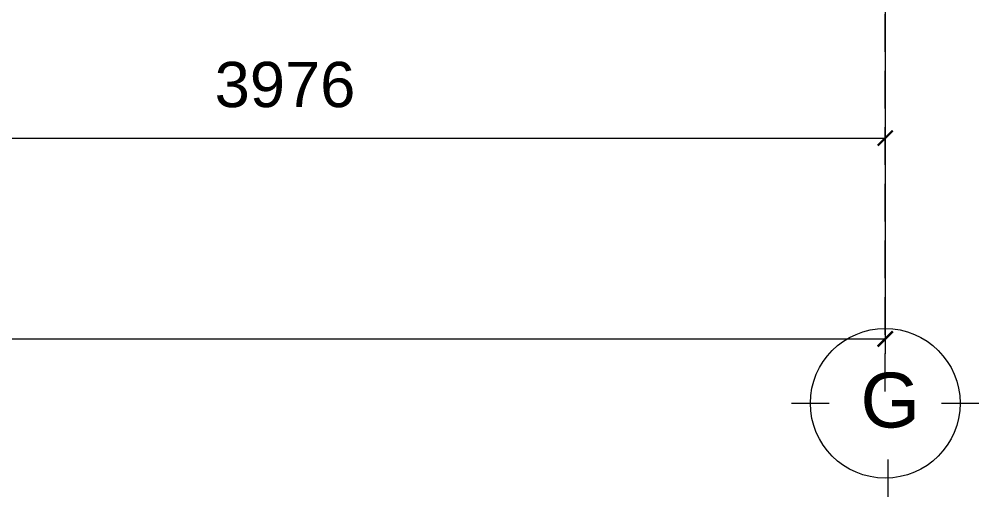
# Model space of a CAD drawing. Header units: millimetres. Extents: x 17 to 218440, y 21 to 53693.
# Drawn here: x 38239 to 41418, y 5800 to 7383 of the extents above; entities that cross this region are included whole.
import ezdxf

# ---------------------------------------------------------------- set-up
doc = ezdxf.new("R2010")
doc.units = ezdxf.units.MM
doc.header["$MEASUREMENT"] = 0
doc.linetypes.add('HIDDEN2', pattern=[0.1875, 0.125, -0.0625])
doc.layers.add('09-Arsiran', color=8, linetype='Continuous', lineweight=5)
doc.layers.add('AS', color=8, linetype='HIDDEN2', lineweight=5)
doc.styles.get("Standard").update_dxf_attribs({"font": 'arial.ttf'})
doc.dimstyles.new('DIM100', dxfattribs={"dimscale": 0, "dimtxt": 150, "dimasz": 50, "dimexe": 50, "dimexo": 0, "dimgap": 100, "dimtad": 1, "dimtoh": 1, "dimdec": 0, "dimdsep": 46, "dimtxsty": 'Standard', "dimblk": 'ARCHTICK', "dimcen": 1, "dimclrd": 1, "dimclre": 1, "dimadec": 0, "dimazin": 0, "dimtfac": 250, "dimtdec": 0, "dimtix": 1, "dimtmove": 0, "dimatfit": 3, "dimldrblk": 'DOT', "dimfxl": 150, "dimtolj": 1, "dimtzin": 0, "dimlwd": 5, "dimlwe": 5, "dimarcsym": 0})

# ---------------------------------------------------------------- blocks, each defined once
blk = doc.blocks.new('GRID')
at = {"layer": '09-Arsiran'}
for p, q in [((1830263, 43381.1), (1830263, 43257.1)), ((1829953, 43071), (1830077, 43071)), ((1830449, 43071), (1830573.1, 43071)), ((1830271.9, 42885.2), (1830271.9, 42761.2))]:
    blk.add_line(p, q, dxfattribs=at)
blk.add_circle((1830263, 43071), 248, dxfattribs=at)
at = {"layer": 'AS', "ltscale": 1000}
blk.add_line((1830263, 43110.6), (1830263, 63784.8), dxfattribs=at)
at = {"layer": '09-Arsiran', "color": 2, "insert": (1830181.1, 43172.4), "char_height": 181.6, "attachment_point": 1}
blk.add_mtext_dynamic_manual_height_columns('G', width=43.207, gutter_width=908.1, heights=[0], dxfattribs=at)
blk = doc.blocks.new('_ArchTick')
at = {"color": 0, "linetype": 'ByBlock', "const_width": 0.15}
blk.add_lwpolyline([(-0.5, -0.5), (0.5, 0.5)], dxfattribs=at)
blk = doc.blocks.new('*D230')
at = {"color": 1, "lineweight": 5, "transparency": 16777216}
for p, q in [((1826286.6, 44386.9), (1826286.6, 43899.7)), ((1830263, 44386.9), (1830263, 43899.7)), ((1826286.6, 43949.7), (1830263, 43949.7))]:
    blk.add_line(p, q, dxfattribs=at)
at = {"layer": 'Defpoints', "color": 0, "transparency": 16777216}
for p in [(1826286.6, 44386.9), (1830263, 44386.9), (1830263, 43949.7)]:
    blk.add_point(p, dxfattribs=at)
at = {"color": 1, "lineweight": 5, "transparency": 16777216, "xscale": 50, "yscale": 50, "zscale": 50, "rotation": 180}
blk.add_blockref('_ArchTick', (1826286.6, 43949.7), dxfattribs=at)
at = {"color": 1, "lineweight": 5, "transparency": 16777216, "xscale": 50, "yscale": 50, "zscale": 50}
blk.add_blockref('_ArchTick', (1830263, 43949.7), dxfattribs=at)
at = {"color": 0, "transparency": 16777216, "insert": (1828274.8, 44126.3), "char_height": 150, "attachment_point": 5}
blk.add_mtext('\\A1;3976', dxfattribs=at)
blk = doc.blocks.new('_DOT')
at = {"color": 0, "linetype": 'ByBlock'}
blk.add_line((-0.5, 0), (-1, 0), dxfattribs=at)
at = {"color": 0, "linetype": 'ByBlock', "const_width": 0.5}
blk.add_lwpolyline([(-0.25, 0, 1), (0.25, 0, 1)], format="xyb", close=True, dxfattribs=at)
blk = doc.blocks.new('*D241')
at = {"color": 1, "lineweight": 5, "transparency": 16777216}
for p, q in [((1816648.7, 43949.7), (1816648.7, 43234.4)), ((1830263, 43949.7), (1830263, 43234.4)), ((1816648.7, 43284.4), (1830263, 43284.4))]:
    blk.add_line(p, q, dxfattribs=at)
at = {"layer": 'Defpoints', "color": 0, "transparency": 16777216}
for p in [(1816648.7, 43949.7), (1830263, 43949.7), (1830263, 43284.4)]:
    blk.add_point(p, dxfattribs=at)
at = {"color": 1, "lineweight": 5, "transparency": 16777216, "xscale": 50, "yscale": 50, "zscale": 50, "rotation": 180}
blk.add_blockref('_ArchTick', (1816648.7, 43284.4), dxfattribs=at)
at = {"color": 1, "lineweight": 5, "transparency": 16777216, "xscale": 50, "yscale": 50, "zscale": 50}
blk.add_blockref('_ArchTick', (1830263, 43284.4), dxfattribs=at)
at = {"color": 0, "transparency": 16777216, "insert": (1823455.8, 43461.1), "char_height": 150, "attachment_point": 5}
blk.add_mtext('\\A1;13614', dxfattribs=at)
blk = doc.blocks.new('dgf56yrtrr')
for base, p1, p2, override, picture, middle in [((1830263, 43949.7), (1826286.6, 44386.9), (1830263, 44386.9), {"dimscale": 1, "dimtmove": 1}, '*D230', (1828274.8, 44126.3)), ((1830263, 43284.4), (1816648.7, 43949.7), (1830263, 43949.7), {"dimscale": 1}, '*D241', (1823455.8, 43461.1))]:
    dim = blk.add_linear_dim(base=base, p1=p1, p2=p2, dimstyle='DIM100', override=override)
    dim.commit()
    dim.dimension.update_dxf_attribs({"geometry": picture, "text_midpoint": middle})

msp = doc.modelspace()

# ---------------------------------------------------------------- block references
for name in ['GRID', 'dgf56yrtrr']:
    msp.add_blockref(name, (-1789155.3, -36960.8))

doc.saveas('drawing.dxf')
